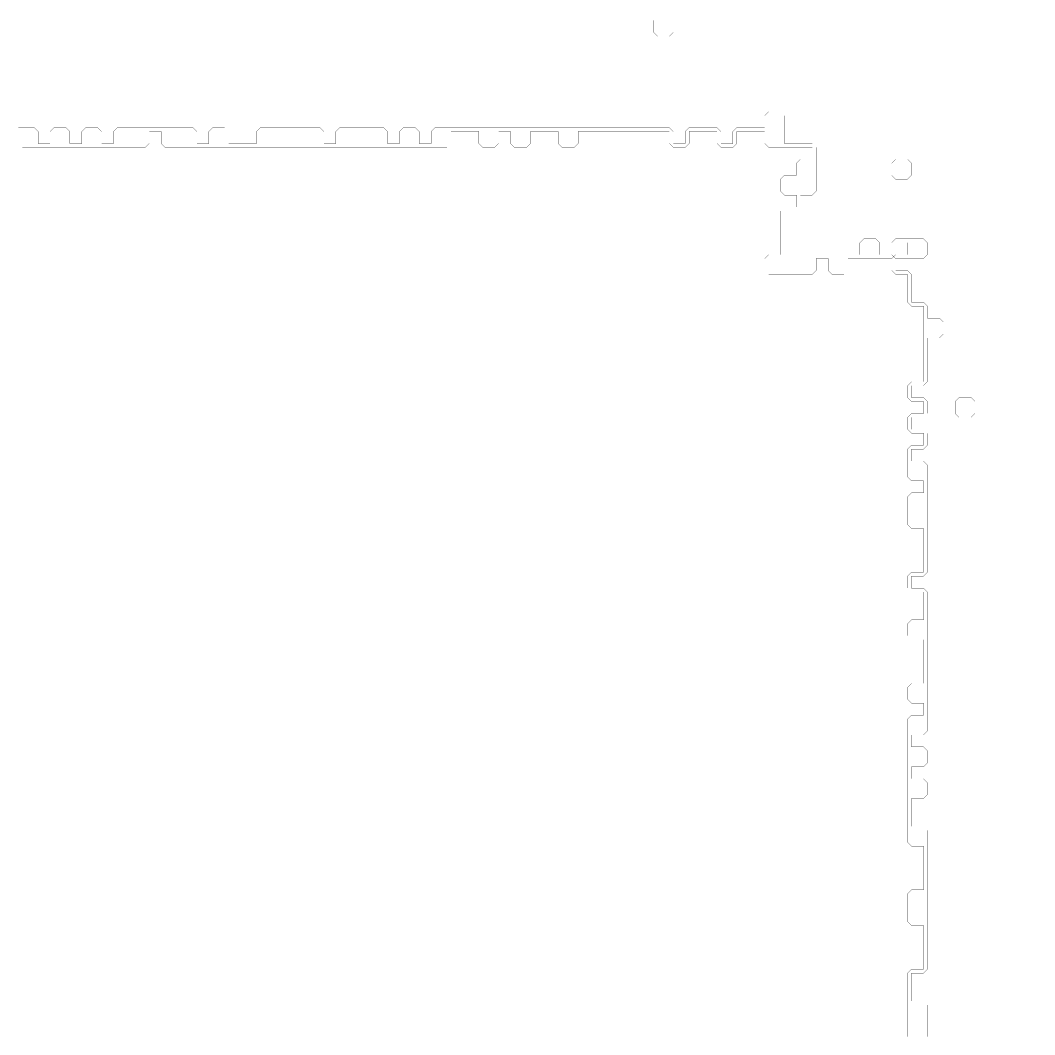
# Model space of a CAD drawing. Header units: metres. Extents: x 0 to 4990, y -4990 to 0.
# Drawn here: x 2495 to 4990, y -2495 to 0 of the extents above; entities that cross this region are included whole.
import ezdxf

# ---------------------------------------------------------------- set-up
doc = ezdxf.new("R2010")
doc.units = ezdxf.units.M
doc.layers.add('conductor', color=1, linetype='Continuous')
doc.layers.add('substrate', color=5, linetype='Continuous')

msp = doc.modelspace()

# ---------------------------------------------------------------- linework, layer by layer
at = {"layer": 'conductor', "const_width": 0.5}
msp.add_lwpolyline([(4677.734375, -2500), (4677.734375, -2490.234375), (4677.734375, -2480.46875), (4677.734375, -2470.703125), (4677.734375, -2460.9375), (4677.734375, -2451.171875), (4677.734375, -2441.40625), (4677.734375, -2431.640625), (4677.734375, -2421.875), (4677.734375, -2412.109375), (4677.734375, -2402.34375), (4677.734375, -2392.578125), (4677.734375, -2382.8125), (4677.734375, -2373.046875), (4677.734375, -2363.28125), (4677.734375, -2353.515625), (4677.734375, -2343.75), (4687.5, -2333.984375), (4697.265625, -2333.984375), (4707.03125, -2333.984375), (4716.796875, -2333.984375), (4716.796875, -2324.21875), (4716.796875, -2314.453125), (4716.796875, -2304.6875), (4716.796875, -2294.921875), (4716.796875, -2285.15625), (4716.796875, -2275.390625), (4716.796875, -2265.625), (4716.796875, -2255.859375), (4716.796875, -2246.09375), (4716.796875, -2236.328125), (4716.796875, -2226.5625), (4707.03125, -2226.5625), (4697.265625, -2226.5625), (4687.5, -2226.5625), (4677.734375, -2216.796875), (4677.734375, -2207.03125), (4677.734375, -2197.265625), (4677.734375, -2187.5), (4677.734375, -2177.734375), (4677.734375, -2167.96875), (4677.734375, -2158.203125), (4677.734375, -2148.4375), (4687.5, -2138.671875), (4697.265625, -2138.671875), (4707.03125, -2138.671875), (4716.796875, -2138.671875), (4716.796875, -2128.90625), (4716.796875, -2119.140625), (4716.796875, -2109.375), (4716.796875, -2099.609375), (4716.796875, -2089.84375), (4716.796875, -2080.078125), (4716.796875, -2070.3125), (4716.796875, -2060.546875), (4716.796875, -2050.78125), (4716.796875, -2041.015625), (4716.796875, -2031.25), (4707.03125, -2031.25), (4697.265625, -2031.25), (4687.5, -2031.25), (4677.734375, -2021.484375), (4677.734375, -2011.71875), (4677.734375, -2001.953125), (4677.734375, -1992.1875), (4677.734375, -1982.421875), (4677.734375, -1972.65625), (4677.734375, -1962.890625), (4677.734375, -1953.125), (4677.734375, -1943.359375), (4677.734375, -1933.59375), (4677.734375, -1923.828125), (4677.734375, -1914.0625), (4677.734375, -1904.296875), (4677.734375, -1894.53125), (4677.734375, -1884.765625), (4677.734375, -1875), (4677.734375, -1865.234375), (4677.734375, -1855.46875), (4677.734375, -1845.703125), (4677.734375, -1835.9375), (4677.734375, -1826.171875), (4677.734375, -1816.40625), (4677.734375, -1806.640625), (4677.734375, -1796.875), (4677.734375, -1787.109375), (4677.734375, -1777.34375), (4677.734375, -1767.578125), (4677.734375, -1757.8125), (4677.734375, -1748.046875), (4677.734375, -1738.28125), (4677.734375, -1728.515625), (4677.734375, -1718.75), (4687.5, -1708.984375), (4697.265625, -1708.984375), (4707.03125, -1708.984375), (4716.796875, -1708.984375), (4716.796875, -1699.21875), (4716.796875, -1689.453125), (4716.796875, -1679.6875), (4707.03125, -1679.6875), (4697.265625, -1679.6875), (4687.5, -1679.6875), (4677.734375, -1669.921875), (4677.734375, -1660.15625), (4677.734375, -1650.390625), (4677.734375, -1640.625), (4687.5, -1630.859375), (4697.265625, -1630.859375), (4707.03125, -1630.859375), (4716.796875, -1630.859375), (4716.796875, -1621.09375), (4716.796875, -1611.328125), (4716.796875, -1601.5625), (4716.796875, -1591.796875), (4716.796875, -1582.03125), (4716.796875, -1572.265625), (4716.796875, -1562.5), (4716.796875, -1552.734375), (4716.796875, -1542.96875), (4716.796875, -1533.203125), (4716.796875, -1523.4375), (4707.03125, -1523.4375), (4697.265625, -1523.4375), (4687.5, -1523.4375), (4677.734375, -1513.671875), (4677.734375, -1503.90625), (4677.734375, -1494.140625), (4677.734375, -1484.375), (4687.5, -1474.609375), (4697.265625, -1474.609375), (4707.03125, -1474.609375), (4716.796875, -1474.609375), (4716.796875, -1464.84375), (4716.796875, -1455.078125), (4716.796875, -1445.3125), (4716.796875, -1435.546875), (4716.796875, -1425.78125), (4716.796875, -1416.015625), (4716.796875, -1406.25), (4707.03125, -1406.25), (4697.265625, -1406.25), (4687.5, -1406.25), (4677.734375, -1396.484375), (4677.734375, -1386.71875), (4677.734375, -1376.953125), (4677.734375, -1367.1875), (4687.5, -1357.421875), (4697.265625, -1357.421875), (4707.03125, -1357.421875), (4716.796875, -1357.421875), (4716.796875, -1347.65625), (4716.796875, -1337.890625), (4716.796875, -1328.125), (4716.796875, -1318.359375), (4716.796875, -1308.59375), (4716.796875, -1298.828125), (4716.796875, -1289.0625), (4716.796875, -1279.296875), (4716.796875, -1269.53125), (4716.796875, -1259.765625), (4716.796875, -1250), (4707.03125, -1250), (4697.265625, -1250), (4687.5, -1250), (4677.734375, -1240.234375), (4677.734375, -1230.46875), (4677.734375, -1220.703125), (4677.734375, -1210.9375), (4677.734375, -1201.171875), (4677.734375, -1191.40625), (4677.734375, -1181.640625), (4677.734375, -1171.875), (4687.5, -1162.109375), (4697.265625, -1162.109375), (4707.03125, -1162.109375), (4716.796875, -1162.109375), (4716.796875, -1152.34375), (4716.796875, -1142.578125), (4716.796875, -1132.8125), (4707.03125, -1132.8125), (4697.265625, -1132.8125), (4687.5, -1132.8125), (4677.734375, -1123.046875), (4677.734375, -1113.28125), (4677.734375, -1103.515625), (4677.734375, -1093.75), (4677.734375, -1083.984375), (4677.734375, -1074.21875), (4677.734375, -1064.453125), (4677.734375, -1054.6875), (4687.5, -1044.921875), (4697.265625, -1044.921875), (4707.03125, -1044.921875), (4716.796875, -1044.921875), (4716.796875, -1035.15625), (4716.796875, -1025.390625), (4716.796875, -1015.625), (4707.03125, -1015.625), (4697.265625, -1015.625), (4687.5, -1015.625), (4677.734375, -1005.859375), (4677.734375, -996.09375), (4677.734375, -986.328125), (4677.734375, -976.5625), (4687.5, -966.796875), (4697.265625, -966.796875), (4707.03125, -966.796875), (4716.796875, -966.796875), (4716.796875, -957.03125), (4716.796875, -947.265625), (4716.796875, -937.5), (4707.03125, -937.5), (4697.265625, -937.5), (4687.5, -937.5), (4677.734375, -927.734375), (4677.734375, -917.96875), (4677.734375, -908.203125), (4677.734375, -898.4375), (4687.5, -888.671875), (4697.265625, -888.671875), (4707.03125, -888.671875), (4716.796875, -888.671875), (4716.796875, -878.90625), (4716.796875, -869.140625), (4716.796875, -859.375), (4716.796875, -849.609375), (4716.796875, -839.84375), (4716.796875, -830.078125), (4716.796875, -820.3125), (4716.796875, -810.546875), (4716.796875, -800.78125), (4716.796875, -791.015625), (4716.796875, -781.25), (4716.796875, -771.484375), (4716.796875, -761.71875), (4716.796875, -751.953125), (4716.796875, -742.1875), (4716.796875, -732.421875), (4716.796875, -722.65625), (4716.796875, -712.890625), (4716.796875, -703.125), (4707.03125, -703.125), (4697.265625, -703.125), (4687.5, -703.125), (4677.734375, -693.359375), (4677.734375, -683.59375), (4677.734375, -673.828125), (4677.734375, -664.0625), (4677.734375, -654.296875), (4677.734375, -644.53125), (4677.734375, -634.765625), (4677.734375, -625), (4667.96875, -625), (4658.203125, -625), (4648.4375, -625), (4638.671875, -615.234375), (4638.671875, -605.46875), (4638.671875, -595.703125), (4638.671875, -585.9375), (4648.4375, -576.171875), (4658.203125, -576.171875), (4667.96875, -576.171875), (4677.734375, -576.171875), (4677.734375, -566.40625), (4677.734375, -556.640625), (4677.734375, -546.875), (4667.96875, -546.875), (4658.203125, -546.875), (4648.4375, -546.875), (4648.4375, -556.640625), (4648.4375, -566.40625), (4648.4375, -576.171875), (4638.671875, -585.9375), (4628.90625, -585.9375), (4619.140625, -585.9375), (4609.375, -585.9375), (4599.609375, -585.9375), (4589.84375, -585.9375), (4580.078125, -585.9375), (4570.3125, -585.9375), (4560.546875, -585.9375), (4550.78125, -585.9375), (4541.015625, -585.9375), (4531.25, -585.9375), (4531.25, -595.703125), (4531.25, -605.46875), (4531.25, -615.234375), (4521.484375, -625), (4511.71875, -625), (4501.953125, -625), (4492.1875, -625), (4482.421875, -615.234375), (4482.421875, -605.46875), (4482.421875, -595.703125), (4482.421875, -585.9375), (4472.65625, -585.9375), (4462.890625, -585.9375), (4453.125, -585.9375), (4453.125, -595.703125), (4453.125, -605.46875), (4453.125, -615.234375), (4443.359375, -625), (4433.59375, -625), (4423.828125, -625), (4414.0625, -625), (4404.296875, -625), (4394.53125, -625), (4384.765625, -625), (4375, -625), (4365.234375, -625), (4355.46875, -625), (4345.703125, -625), (4335.9375, -625), (4326.171875, -615.234375), (4326.171875, -605.46875), (4326.171875, -595.703125), (4326.171875, -585.9375), (4335.9375, -576.171875), (4345.703125, -576.171875), (4355.46875, -576.171875), (4365.234375, -576.171875), (4365.234375, -566.40625), (4365.234375, -556.640625), (4365.234375, -546.875), (4365.234375, -537.109375), (4365.234375, -527.34375), (4365.234375, -517.578125), (4365.234375, -507.8125), (4365.234375, -498.046875), (4365.234375, -488.28125), (4365.234375, -478.515625), (4365.234375, -468.75), (4375, -458.984375), (4384.765625, -458.984375), (4394.53125, -458.984375), (4404.296875, -458.984375), (4404.296875, -449.21875), (4404.296875, -439.453125), (4404.296875, -429.6875), (4394.53125, -429.6875), (4384.765625, -429.6875), (4375, -429.6875), (4365.234375, -419.921875), (4365.234375, -410.15625), (4365.234375, -400.390625), (4365.234375, -390.625), (4375, -380.859375), (4384.765625, -380.859375), (4394.53125, -380.859375), (4404.296875, -380.859375), (4404.296875, -371.09375), (4404.296875, -361.328125), (4404.296875, -351.5625), (4414.0625, -341.796875), (4423.828125, -341.796875), (4433.59375, -341.796875), (4443.359375, -341.796875), (4443.359375, -332.03125), (4443.359375, -322.265625), (4443.359375, -312.5), (4433.59375, -312.5), (4423.828125, -312.5), (4414.0625, -312.5), (4404.296875, -312.5), (4394.53125, -312.5), (4384.765625, -312.5), (4375, -312.5), (4365.234375, -312.5), (4355.46875, -312.5), (4345.703125, -312.5), (4335.9375, -312.5), (4326.171875, -302.734375), (4326.171875, -292.96875), (4326.171875, -283.203125), (4326.171875, -273.4375), (4316.40625, -273.4375), (4306.640625, -273.4375), (4296.875, -273.4375), (4287.109375, -273.4375), (4277.34375, -273.4375), (4267.578125, -273.4375), (4257.8125, -273.4375), (4257.8125, -283.203125), (4257.8125, -292.96875), (4257.8125, -302.734375), (4248.046875, -312.5), (4238.28125, -312.5), (4228.515625, -312.5), (4218.75, -312.5), (4208.984375, -302.734375), (4208.984375, -292.96875), (4208.984375, -283.203125), (4208.984375, -273.4375), (4199.21875, -273.4375), (4189.453125, -273.4375), (4179.6875, -273.4375), (4169.921875, -273.4375), (4160.15625, -273.4375), (4150.390625, -273.4375), (4140.625, -273.4375), (4140.625, -283.203125), (4140.625, -292.96875), (4140.625, -302.734375), (4130.859375, -312.5), (4121.09375, -312.5), (4111.328125, -312.5), (4101.5625, -312.5), (4091.796875, -302.734375), (4091.796875, -292.96875), (4091.796875, -283.203125), (4091.796875, -273.4375), (4082.03125, -273.4375), (4072.265625, -273.4375), (4062.5, -273.4375), (4052.734375, -273.4375), (4042.96875, -273.4375), (4033.203125, -273.4375), (4023.4375, -273.4375), (4013.671875, -273.4375), (4003.90625, -273.4375), (3994.140625, -273.4375), (3984.375, -273.4375), (3974.609375, -273.4375), (3964.84375, -273.4375), (3955.078125, -273.4375), (3945.3125, -273.4375), (3935.546875, -273.4375), (3925.78125, -273.4375), (3916.015625, -273.4375), (3906.25, -273.4375), (3896.484375, -273.4375), (3886.71875, -273.4375), (3876.953125, -273.4375), (3867.1875, -273.4375), (3867.1875, -283.203125), (3867.1875, -292.96875), (3867.1875, -302.734375), (3857.421875, -312.5), (3847.65625, -312.5), (3837.890625, -312.5), (3828.125, -312.5), (3818.359375, -302.734375), (3818.359375, -292.96875), (3818.359375, -283.203125), (3818.359375, -273.4375), (3808.59375, -273.4375), (3798.828125, -273.4375), (3789.0625, -273.4375), (3779.296875, -273.4375), (3769.53125, -273.4375), (3759.765625, -273.4375), (3750, -273.4375), (3750, -283.203125), (3750, -292.96875), (3750, -302.734375), (3740.234375, -312.5), (3730.46875, -312.5), (3720.703125, -312.5), (3710.9375, -312.5), (3701.171875, -302.734375), (3701.171875, -292.96875), (3701.171875, -283.203125), (3701.171875, -273.4375), (3691.40625, -273.4375), (3681.640625, -273.4375), (3671.875, -273.4375), (3671.875, -283.203125), (3671.875, -292.96875), (3671.875, -302.734375), (3662.109375, -312.5), (3652.34375, -312.5), (3642.578125, -312.5), (3632.8125, -312.5), (3623.046875, -302.734375), (3623.046875, -292.96875), (3623.046875, -283.203125), (3623.046875, -273.4375), (3613.28125, -273.4375), (3603.515625, -273.4375), (3593.75, -273.4375), (3583.984375, -273.4375), (3574.21875, -273.4375), (3564.453125, -273.4375), (3554.6875, -273.4375), (3554.6875, -283.203125), (3554.6875, -292.96875), (3554.6875, -302.734375), (3544.921875, -312.5), (3535.15625, -312.5), (3525.390625, -312.5), (3515.625, -312.5), (3505.859375, -312.5), (3496.09375, -312.5), (3486.328125, -312.5), (3476.5625, -312.5), (3466.796875, -312.5), (3457.03125, -312.5), (3447.265625, -312.5), (3437.5, -312.5), (3427.734375, -312.5), (3417.96875, -312.5), (3408.203125, -312.5), (3398.4375, -312.5), (3388.671875, -312.5), (3378.90625, -312.5), (3369.140625, -312.5), (3359.375, -312.5), (3349.609375, -312.5), (3339.84375, -312.5), (3330.078125, -312.5), (3320.3125, -312.5), (3310.546875, -312.5), (3300.78125, -312.5), (3291.015625, -312.5), (3281.25, -312.5), (3271.484375, -312.5), (3261.71875, -312.5), (3251.953125, -312.5), (3242.1875, -312.5), (3232.421875, -312.5), (3222.65625, -312.5), (3212.890625, -312.5), (3203.125, -312.5), (3193.359375, -312.5), (3183.59375, -312.5), (3173.828125, -312.5), (3164.0625, -312.5), (3154.296875, -312.5), (3144.53125, -312.5), (3134.765625, -312.5), (3125, -312.5), (3115.234375, -312.5), (3105.46875, -312.5), (3095.703125, -312.5), (3085.9375, -312.5), (3076.171875, -312.5), (3066.40625, -312.5), (3056.640625, -312.5), (3046.875, -312.5), (3037.109375, -312.5), (3027.34375, -312.5), (3017.578125, -312.5), (3007.8125, -312.5), (2998.046875, -312.5), (2988.28125, -312.5), (2978.515625, -312.5), (2968.75, -312.5), (2958.984375, -312.5), (2949.21875, -312.5), (2939.453125, -312.5), (2929.6875, -312.5), (2919.921875, -312.5), (2910.15625, -312.5), (2900.390625, -312.5), (2890.625, -312.5), (2880.859375, -312.5), (2871.09375, -312.5), (2861.328125, -312.5), (2851.5625, -312.5), (2841.796875, -302.734375), (2841.796875, -292.96875), (2841.796875, -283.203125), (2841.796875, -273.4375), (2832.03125, -273.4375), (2822.265625, -273.4375), (2812.5, -273.4375), (2812.5, -283.203125), (2812.5, -292.96875), (2812.5, -302.734375), (2802.734375, -312.5), (2792.96875, -312.5), (2783.203125, -312.5), (2773.4375, -312.5), (2763.671875, -312.5), (2753.90625, -312.5), (2744.140625, -312.5), (2734.375, -312.5), (2724.609375, -312.5), (2714.84375, -312.5), (2705.078125, -312.5), (2695.3125, -312.5), (2685.546875, -312.5), (2675.78125, -312.5), (2666.015625, -312.5), (2656.25, -312.5), (2646.484375, -312.5), (2636.71875, -312.5), (2626.953125, -312.5), (2617.1875, -312.5), (2607.421875, -312.5), (2597.65625, -312.5), (2587.890625, -312.5), (2578.125, -312.5), (2568.359375, -312.5), (2558.59375, -312.5), (2548.828125, -312.5), (2539.0625, -312.5), (2529.296875, -312.5), (2519.53125, -312.5), (2509.765625, -312.5), (2500, -312.5), (2490.234375, -302.734375)], dxfattribs=at)
at = {"layer": 'substrate', "const_width": 0.5}
for points in [[(4990.234375, -2500), (4990.234375, -2490.234375), (4990.234375, -2480.46875), (4990.234375, -2470.703125), (4990.234375, -2460.9375), (4990.234375, -2451.171875), (4990.234375, -2441.40625), (4990.234375, -2431.640625), (4990.234375, -2421.875), (4990.234375, -2412.109375), (4990.234375, -2402.34375), (4990.234375, -2392.578125), (4990.234375, -2382.8125), (4990.234375, -2373.046875), (4990.234375, -2363.28125), (4990.234375, -2353.515625), (4990.234375, -2343.75), (4990.234375, -2333.984375), (4990.234375, -2324.21875), (4990.234375, -2314.453125), (4990.234375, -2304.6875), (4990.234375, -2294.921875), (4990.234375, -2285.15625), (4990.234375, -2275.390625), (4990.234375, -2265.625), (4990.234375, -2255.859375), (4990.234375, -2246.09375), (4990.234375, -2236.328125), (4990.234375, -2226.5625), (4990.234375, -2216.796875), (4990.234375, -2207.03125), (4990.234375, -2197.265625), (4990.234375, -2187.5), (4990.234375, -2177.734375), (4990.234375, -2167.96875), (4990.234375, -2158.203125), (4990.234375, -2148.4375), (4990.234375, -2138.671875), (4990.234375, -2128.90625), (4990.234375, -2119.140625), (4990.234375, -2109.375), (4990.234375, -2099.609375), (4990.234375, -2089.84375), (4990.234375, -2080.078125), (4990.234375, -2070.3125), (4990.234375, -2060.546875), (4990.234375, -2050.78125), (4990.234375, -2041.015625), (4990.234375, -2031.25), (4990.234375, -2021.484375), (4990.234375, -2011.71875), (4990.234375, -2001.953125), (4990.234375, -1992.1875), (4990.234375, -1982.421875), (4990.234375, -1972.65625), (4990.234375, -1962.890625), (4990.234375, -1953.125), (4990.234375, -1943.359375), (4990.234375, -1933.59375), (4990.234375, -1923.828125), (4990.234375, -1914.0625), (4990.234375, -1904.296875), (4990.234375, -1894.53125), (4990.234375, -1884.765625), (4990.234375, -1875), (4990.234375, -1865.234375), (4990.234375, -1855.46875), (4990.234375, -1845.703125), (4990.234375, -1835.9375), (4990.234375, -1826.171875), (4990.234375, -1816.40625), (4990.234375, -1806.640625), (4990.234375, -1796.875), (4990.234375, -1787.109375), (4990.234375, -1777.34375), (4990.234375, -1767.578125), (4990.234375, -1757.8125), (4990.234375, -1748.046875), (4990.234375, -1738.28125), (4990.234375, -1728.515625), (4990.234375, -1718.75), (4990.234375, -1708.984375), (4990.234375, -1699.21875), (4990.234375, -1689.453125), (4990.234375, -1679.6875), (4990.234375, -1669.921875), (4990.234375, -1660.15625), (4990.234375, -1650.390625), (4990.234375, -1640.625), (4990.234375, -1630.859375), (4990.234375, -1621.09375), (4990.234375, -1611.328125), (4990.234375, -1601.5625), (4990.234375, -1591.796875), (4990.234375, -1582.03125), (4990.234375, -1572.265625), (4990.234375, -1562.5), (4990.234375, -1552.734375), (4990.234375, -1542.96875), (4990.234375, -1533.203125), (4990.234375, -1523.4375), (4990.234375, -1513.671875), (4990.234375, -1503.90625), (4990.234375, -1494.140625), (4990.234375, -1484.375), (4990.234375, -1474.609375), (4990.234375, -1464.84375), (4990.234375, -1455.078125), (4990.234375, -1445.3125), (4990.234375, -1435.546875), (4990.234375, -1425.78125), (4990.234375, -1416.015625), (4990.234375, -1406.25), (4990.234375, -1396.484375), (4990.234375, -1386.71875), (4990.234375, -1376.953125), (4990.234375, -1367.1875), (4990.234375, -1357.421875), (4990.234375, -1347.65625), (4990.234375, -1337.890625), (4990.234375, -1328.125), (4990.234375, -1318.359375), (4990.234375, -1308.59375), (4990.234375, -1298.828125), (4990.234375, -1289.0625), (4990.234375, -1279.296875), (4990.234375, -1269.53125), (4990.234375, -1259.765625), (4990.234375, -1250), (4990.234375, -1240.234375), (4990.234375, -1230.46875), (4990.234375, -1220.703125), (4990.234375, -1210.9375), (4990.234375, -1201.171875), (4990.234375, -1191.40625), (4990.234375, -1181.640625), (4990.234375, -1171.875), (4990.234375, -1162.109375), (4990.234375, -1152.34375), (4990.234375, -1142.578125), (4990.234375, -1132.8125), (4990.234375, -1123.046875), (4990.234375, -1113.28125), (4990.234375, -1103.515625), (4990.234375, -1093.75), (4990.234375, -1083.984375), (4990.234375, -1074.21875), (4990.234375, -1064.453125), (4990.234375, -1054.6875), (4990.234375, -1044.921875), (4990.234375, -1035.15625), (4990.234375, -1025.390625), (4990.234375, -1015.625), (4990.234375, -1005.859375), (4990.234375, -996.09375), (4990.234375, -986.328125), (4990.234375, -976.5625), (4990.234375, -966.796875), (4990.234375, -957.03125), (4990.234375, -947.265625), (4990.234375, -937.5), (4990.234375, -927.734375), (4990.234375, -917.96875), (4990.234375, -908.203125), (4990.234375, -898.4375), (4990.234375, -888.671875), (4990.234375, -878.90625), (4990.234375, -869.140625), (4990.234375, -859.375), (4990.234375, -849.609375), (4990.234375, -839.84375), (4990.234375, -830.078125), (4990.234375, -820.3125), (4990.234375, -810.546875), (4990.234375, -800.78125), (4990.234375, -791.015625), (4990.234375, -781.25), (4990.234375, -771.484375), (4990.234375, -761.71875), (4990.234375, -751.953125), (4990.234375, -742.1875), (4990.234375, -732.421875), (4990.234375, -722.65625), (4990.234375, -712.890625), (4990.234375, -703.125), (4990.234375, -693.359375), (4990.234375, -683.59375), (4990.234375, -673.828125), (4990.234375, -664.0625), (4990.234375, -654.296875), (4990.234375, -644.53125), (4990.234375, -634.765625), (4990.234375, -625), (4990.234375, -615.234375), (4990.234375, -605.46875), (4990.234375, -595.703125), (4990.234375, -585.9375), (4990.234375, -576.171875), (4990.234375, -566.40625), (4990.234375, -556.640625), (4990.234375, -546.875), (4990.234375, -537.109375), (4990.234375, -527.34375), (4990.234375, -517.578125), (4990.234375, -507.8125), (4990.234375, -498.046875), (4990.234375, -488.28125), (4990.234375, -478.515625), (4990.234375, -468.75), (4990.234375, -458.984375), (4990.234375, -449.21875), (4990.234375, -439.453125), (4990.234375, -429.6875), (4990.234375, -419.921875), (4990.234375, -410.15625), (4990.234375, -400.390625), (4990.234375, -390.625), (4990.234375, -380.859375), (4990.234375, -371.09375), (4990.234375, -361.328125), (4990.234375, -351.5625), (4990.234375, -341.796875), (4990.234375, -332.03125), (4990.234375, -322.265625), (4990.234375, -312.5), (4990.234375, -302.734375), (4990.234375, -292.96875), (4990.234375, -283.203125), (4990.234375, -273.4375), (4990.234375, -263.671875), (4990.234375, -253.90625), (4990.234375, -244.140625), (4990.234375, -234.375), (4990.234375, -224.609375), (4990.234375, -214.84375), (4990.234375, -205.078125), (4990.234375, -195.3125), (4990.234375, -185.546875), (4990.234375, -175.78125), (4990.234375, -166.015625), (4990.234375, -156.25), (4990.234375, -146.484375), (4990.234375, -136.71875), (4990.234375, -126.953125), (4990.234375, -117.1875), (4990.234375, -107.421875), (4990.234375, -97.65625), (4990.234375, -87.890625), (4990.234375, -78.125), (4990.234375, -68.359375), (4990.234375, -58.59375), (4990.234375, -48.828125), (4990.234375, -39.0625), (4990.234375, -29.296875), (4990.234375, -19.53125), (4990.234375, -9.765625), (4990.234375, 0), (4980.46875, 0), (4970.703125, 0), (4960.9375, 0), (4951.171875, 0), (4941.40625, 0), (4931.640625, 0), (4921.875, 0), (4912.109375, 0), (4902.34375, 0), (4892.578125, 0), (4882.8125, 0), (4873.046875, 0), (4863.28125, 0), (4853.515625, 0), (4843.75, 0), (4833.984375, 0), (4824.21875, 0), (4814.453125, 0), (4804.6875, 0), (4794.921875, 0), (4785.15625, 0), (4775.390625, 0), (4765.625, 0), (4755.859375, 0), (4746.09375, 0), (4736.328125, 0), (4726.5625, 0), (4716.796875, 0), (4707.03125, 0), (4697.265625, 0), (4687.5, 0), (4677.734375, 0), (4667.96875, 0), (4658.203125, 0), (4648.4375, 0), (4638.671875, 0), (4628.90625, 0), (4619.140625, 0), (4609.375, 0), (4599.609375, 0), (4589.84375, 0), (4580.078125, 0), (4570.3125, 0), (4560.546875, 0), (4550.78125, 0), (4541.015625, 0), (4531.25, 0), (4521.484375, 0), (4511.71875, 0), (4501.953125, 0), (4492.1875, 0), (4482.421875, 0), (4472.65625, 0), (4462.890625, 0), (4453.125, 0), (4443.359375, 0), (4433.59375, 0), (4423.828125, 0), (4414.0625, 0), (4404.296875, 0), (4394.53125, 0), (4384.765625, 0), (4375, 0), (4365.234375, 0), (4355.46875, 0), (4345.703125, 0), (4335.9375, 0), (4326.171875, 0), (4316.40625, 0), (4306.640625, 0), (4296.875, 0), (4287.109375, 0), (4277.34375, 0), (4267.578125, 0), (4257.8125, 0), (4248.046875, 0), (4238.28125, 0), (4228.515625, 0), (4218.75, 0), (4208.984375, 0), (4199.21875, 0), (4189.453125, 0), (4179.6875, 0), (4169.921875, 0), (4160.15625, 0), (4150.390625, 0), (4140.625, 0), (4130.859375, 0), (4121.09375, 0), (4111.328125, 0), (4101.5625, 0), (4101.5625, -9.765625), (4101.5625, -19.53125), (4101.5625, -29.296875), (4091.796875, -39.0625), (4082.03125, -39.0625), (4072.265625, -39.0625), (4062.5, -39.0625), (4052.734375, -29.296875), (4052.734375, -19.53125), (4052.734375, -9.765625), (4052.734375, 0), (4042.96875, 0), (4033.203125, 0), (4023.4375, 0), (4013.671875, 0), (4003.90625, 0), (3994.140625, 0), (3984.375, 0), (3974.609375, 0), (3964.84375, 0), (3955.078125, 0), (3945.3125, 0), (3935.546875, 0), (3925.78125, 0), (3916.015625, 0), (3906.25, 0), (3896.484375, 0), (3886.71875, 0), (3876.953125, 0), (3867.1875, 0), (3857.421875, 0), (3847.65625, 0), (3837.890625, 0), (3828.125, 0), (3818.359375, 0), (3808.59375, 0), (3798.828125, 0), (3789.0625, 0), (3779.296875, 0), (3769.53125, 0), (3759.765625, 0), (3750, 0), (3740.234375, 0), (3730.46875, 0), (3720.703125, 0), (3710.9375, 0), (3701.171875, 0), (3691.40625, 0), (3681.640625, 0), (3671.875, 0), (3662.109375, 0), (3652.34375, 0), (3642.578125, 0), (3632.8125, 0), (3623.046875, 0), (3613.28125, 0), (3603.515625, 0), (3593.75, 0), (3583.984375, 0), (3574.21875, 0), (3564.453125, 0), (3554.6875, 0), (3544.921875, 0), (3535.15625, 0), (3525.390625, 0), (3515.625, 0), (3505.859375, 0), (3496.09375, 0), (3486.328125, 0), (3476.5625, 0), (3466.796875, 0), (3457.03125, 0), (3447.265625, 0), (3437.5, 0), (3427.734375, 0), (3417.96875, 0), (3408.203125, 0), (3398.4375, 0), (3388.671875, 0), (3378.90625, 0), (3369.140625, 0), (3359.375, 0), (3349.609375, 0), (3339.84375, 0), (3330.078125, 0), (3320.3125, 0), (3310.546875, 0), (3300.78125, 0), (3291.015625, 0), (3281.25, 0), (3271.484375, 0), (3261.71875, 0), (3251.953125, 0), (3242.1875, 0), (3232.421875, 0), (3222.65625, 0), (3212.890625, 0), (3203.125, 0), (3193.359375, 0), (3183.59375, 0), (3173.828125, 0), (3164.0625, 0), (3154.296875, 0), (3144.53125, 0), (3134.765625, 0), (3125, 0), (3115.234375, 0), (3105.46875, 0), (3095.703125, 0), (3085.9375, 0), (3076.171875, 0), (3066.40625, 0), (3056.640625, 0), (3046.875, 0), (3037.109375, 0), (3027.34375, 0), (3017.578125, 0), (3007.8125, 0), (2998.046875, 0), (2988.28125, 0), (2978.515625, 0), (2968.75, 0), (2958.984375, 0), (2949.21875, 0), (2939.453125, 0), (2929.6875, 0), (2919.921875, 0), (2910.15625, 0), (2900.390625, 0), (2890.625, 0), (2880.859375, 0), (2871.09375, 0), (2861.328125, 0), (2851.5625, 0), (2841.796875, 0), (2832.03125, 0), (2822.265625, 0), (2812.5, 0), (2802.734375, 0), (2792.96875, 0), (2783.203125, 0), (2773.4375, 0), (2763.671875, 0), (2753.90625, 0), (2744.140625, 0), (2734.375, 0), (2724.609375, 0), (2714.84375, 0), (2705.078125, 0), (2695.3125, 0), (2685.546875, 0), (2675.78125, 0), (2666.015625, 0), (2656.25, 0), (2646.484375, 0), (2636.71875, 0), (2626.953125, 0), (2617.1875, 0), (2607.421875, 0), (2597.65625, 0), (2587.890625, 0), (2578.125, 0), (2568.359375, 0), (2558.59375, 0), (2548.828125, 0), (2539.0625, 0), (2529.296875, 0), (2519.53125, 0), (2509.765625, 0), (2500, 0), (2490.234375, 0)], [(2490.234375, -263.671875), (2500, -263.671875), (2509.765625, -263.671875), (2519.53125, -263.671875), (2529.296875, -263.671875), (2539.0625, -273.4375), (2539.0625, -283.203125), (2539.0625, -292.96875), (2539.0625, -302.734375), (2548.828125, -302.734375), (2558.59375, -302.734375), (2568.359375, -302.734375), (2568.359375, -292.96875), (2568.359375, -283.203125), (2568.359375, -273.4375), (2578.125, -263.671875), (2587.890625, -263.671875), (2597.65625, -263.671875), (2607.421875, -263.671875), (2617.1875, -273.4375), (2617.1875, -283.203125), (2617.1875, -292.96875), (2617.1875, -302.734375), (2626.953125, -302.734375), (2636.71875, -302.734375), (2646.484375, -302.734375), (2646.484375, -292.96875), (2646.484375, -283.203125), (2646.484375, -273.4375), (2656.25, -263.671875), (2666.015625, -263.671875), (2675.78125, -263.671875), (2685.546875, -263.671875), (2695.3125, -273.4375), (2695.3125, -283.203125), (2695.3125, -292.96875), (2695.3125, -302.734375), (2705.078125, -302.734375), (2714.84375, -302.734375), (2724.609375, -302.734375), (2724.609375, -292.96875), (2724.609375, -283.203125), (2724.609375, -273.4375), (2734.375, -263.671875), (2744.140625, -263.671875), (2753.90625, -263.671875), (2763.671875, -263.671875), (2773.4375, -263.671875), (2783.203125, -263.671875), (2792.96875, -263.671875), (2802.734375, -263.671875), (2812.5, -263.671875), (2822.265625, -263.671875), (2832.03125, -263.671875), (2841.796875, -263.671875), (2851.5625, -263.671875), (2861.328125, -263.671875), (2871.09375, -263.671875), (2880.859375, -263.671875), (2890.625, -263.671875), (2900.390625, -263.671875), (2910.15625, -263.671875), (2919.921875, -263.671875), (2929.6875, -273.4375), (2929.6875, -283.203125), (2929.6875, -292.96875), (2929.6875, -302.734375), (2939.453125, -302.734375), (2949.21875, -302.734375), (2958.984375, -302.734375), (2958.984375, -292.96875), (2958.984375, -283.203125), (2958.984375, -273.4375), (2968.75, -263.671875), (2978.515625, -263.671875), (2988.28125, -263.671875), (2998.046875, -263.671875), (3007.8125, -273.4375), (3007.8125, -283.203125), (3007.8125, -292.96875), (3007.8125, -302.734375), (3017.578125, -302.734375), (3027.34375, -302.734375), (3037.109375, -302.734375), (3046.875, -302.734375), (3056.640625, -302.734375), (3066.40625, -302.734375), (3076.171875, -302.734375), (3076.171875, -292.96875), (3076.171875, -283.203125), (3076.171875, -273.4375), (3085.9375, -263.671875), (3095.703125, -263.671875), (3105.46875, -263.671875), (3115.234375, -263.671875), (3125, -263.671875), (3134.765625, -263.671875), (3144.53125, -263.671875), (3154.296875, -263.671875), (3164.0625, -263.671875), (3173.828125, -263.671875), (3183.59375, -263.671875), (3193.359375, -263.671875), (3203.125, -263.671875), (3212.890625, -263.671875), (3222.65625, -263.671875), (3232.421875, -263.671875), (3242.1875, -273.4375), (3242.1875, -283.203125), (3242.1875, -292.96875), (3242.1875, -302.734375), (3251.953125, -302.734375), (3261.71875, -302.734375), (3271.484375, -302.734375), (3271.484375, -292.96875), (3271.484375, -283.203125), (3271.484375, -273.4375), (3281.25, -263.671875), (3291.015625, -263.671875), (3300.78125, -263.671875), (3310.546875, -263.671875), (3320.3125, -263.671875), (3330.078125, -263.671875), (3339.84375, -263.671875), (3349.609375, -263.671875), (3359.375, -263.671875), (3369.140625, -263.671875), (3378.90625, -263.671875), (3388.671875, -263.671875), (3398.4375, -273.4375), (3398.4375, -283.203125), (3398.4375, -292.96875), (3398.4375, -302.734375), (3408.203125, -302.734375), (3417.96875, -302.734375), (3427.734375, -302.734375), (3427.734375, -292.96875), (3427.734375, -283.203125), (3427.734375, -273.4375), (3437.5, -263.671875), (3447.265625, -263.671875), (3457.03125, -263.671875), (3466.796875, -263.671875), (3476.5625, -273.4375), (3476.5625, -283.203125), (3476.5625, -292.96875), (3476.5625, -302.734375), (3486.328125, -302.734375), (3496.09375, -302.734375), (3505.859375, -302.734375), (3505.859375, -292.96875), (3505.859375, -283.203125), (3505.859375, -273.4375), (3515.625, -263.671875), (3525.390625, -263.671875), (3535.15625, -263.671875), (3544.921875, -263.671875), (3554.6875, -263.671875), (3564.453125, -263.671875), (3574.21875, -263.671875), (3583.984375, -263.671875), (3593.75, -263.671875), (3603.515625, -263.671875), (3613.28125, -263.671875), (3623.046875, -263.671875), (3632.8125, -263.671875), (3642.578125, -263.671875), (3652.34375, -263.671875), (3662.109375, -263.671875), (3671.875, -263.671875), (3681.640625, -263.671875), (3691.40625, -263.671875), (3701.171875, -263.671875), (3710.9375, -263.671875), (3720.703125, -263.671875), (3730.46875, -263.671875), (3740.234375, -263.671875), (3750, -263.671875), (3759.765625, -263.671875), (3769.53125, -263.671875), (3779.296875, -263.671875), (3789.0625, -263.671875), (3798.828125, -263.671875), (3808.59375, -263.671875), (3818.359375, -263.671875), (3828.125, -263.671875), (3837.890625, -263.671875), (3847.65625, -263.671875), (3857.421875, -263.671875), (3867.1875, -263.671875), (3876.953125, -263.671875), (3886.71875, -263.671875), (3896.484375, -263.671875), (3906.25, -263.671875), (3916.015625, -263.671875), (3925.78125, -263.671875), (3935.546875, -263.671875), (3945.3125, -263.671875), (3955.078125, -263.671875), (3964.84375, -263.671875), (3974.609375, -263.671875), (3984.375, -263.671875), (3994.140625, -263.671875), (4003.90625, -263.671875), (4013.671875, -263.671875), (4023.4375, -263.671875), (4033.203125, -263.671875), (4042.96875, -263.671875), (4052.734375, -263.671875), (4062.5, -263.671875), (4072.265625, -263.671875), (4082.03125, -263.671875), (4091.796875, -263.671875), (4101.5625, -273.4375), (4101.5625, -283.203125), (4101.5625, -292.96875), (4101.5625, -302.734375), (4111.328125, -302.734375), (4121.09375, -302.734375), (4130.859375, -302.734375), (4130.859375, -292.96875), (4130.859375, -283.203125), (4130.859375, -273.4375), (4140.625, -263.671875), (4150.390625, -263.671875), (4160.15625, -263.671875), (4169.921875, -263.671875), (4179.6875, -263.671875), (4189.453125, -263.671875), (4199.21875, -263.671875), (4208.984375, -263.671875), (4218.75, -273.4375), (4218.75, -283.203125), (4218.75, -292.96875), (4218.75, -302.734375), (4228.515625, -302.734375), (4238.28125, -302.734375), (4248.046875, -302.734375), (4248.046875, -292.96875), (4248.046875, -283.203125), (4248.046875, -273.4375), (4257.8125, -263.671875), (4267.578125, -263.671875), (4277.34375, -263.671875), (4287.109375, -263.671875), (4296.875, -263.671875), (4306.640625, -263.671875), (4316.40625, -263.671875), (4326.171875, -263.671875), (4326.171875, -253.90625), (4326.171875, -244.140625), (4326.171875, -234.375), (4335.9375, -224.609375), (4345.703125, -224.609375), (4355.46875, -224.609375), (4365.234375, -224.609375), (4375, -234.375), (4375, -244.140625), (4375, -253.90625), (4375, -263.671875), (4375, -273.4375), (4375, -283.203125), (4375, -292.96875), (4375, -302.734375), (4384.765625, -302.734375), (4394.53125, -302.734375), (4404.296875, -302.734375), (4414.0625, -302.734375), (4423.828125, -302.734375), (4433.59375, -302.734375), (4443.359375, -302.734375), (4453.125, -312.5), (4453.125, -322.265625), (4453.125, -332.03125), (4453.125, -341.796875), (4453.125, -351.5625), (4453.125, -361.328125), (4453.125, -371.09375), (4453.125, -380.859375), (4453.125, -390.625), (4453.125, -400.390625), (4453.125, -410.15625), (4453.125, -419.921875), (4443.359375, -429.6875), (4433.59375, -429.6875), (4423.828125, -429.6875), (4414.0625, -429.6875), (4414.0625, -439.453125), (4414.0625, -449.21875), (4414.0625, -458.984375), (4414.0625, -468.75), (4414.0625, -478.515625), (4414.0625, -488.28125), (4414.0625, -498.046875), (4414.0625, -507.8125), (4414.0625, -517.578125), (4414.0625, -527.34375), (4414.0625, -537.109375), (4414.0625, -546.875), (4414.0625, -556.640625), (4414.0625, -566.40625), (4414.0625, -576.171875), (4423.828125, -576.171875), (4433.59375, -576.171875), (4443.359375, -576.171875), (4453.125, -576.171875), (4462.890625, -576.171875), (4472.65625, -576.171875), (4482.421875, -576.171875), (4492.1875, -576.171875), (4501.953125, -576.171875), (4511.71875, -576.171875), (4521.484375, -576.171875), (4531.25, -576.171875), (4541.015625, -576.171875), (4550.78125, -576.171875), (4560.546875, -576.171875), (4560.546875, -566.40625), (4560.546875, -556.640625), (4560.546875, -546.875), (4570.3125, -537.109375), (4580.078125, -537.109375), (4589.84375, -537.109375), (4599.609375, -537.109375), (4609.375, -546.875), (4609.375, -556.640625), (4609.375, -566.40625), (4609.375, -576.171875), (4619.140625, -576.171875), (4628.90625, -576.171875), (4638.671875, -576.171875), (4648.4375, -585.9375), (4648.4375, -595.703125), (4648.4375, -605.46875), (4648.4375, -615.234375), (4658.203125, -615.234375), (4667.96875, -615.234375), (4677.734375, -615.234375), (4687.5, -625), (4687.5, -634.765625), (4687.5, -644.53125), (4687.5, -654.296875), (4687.5, -664.0625), (4687.5, -673.828125), (4687.5, -683.59375), (4687.5, -693.359375), (4697.265625, -693.359375), (4707.03125, -693.359375), (4716.796875, -693.359375), (4726.5625, -703.125), (4726.5625, -712.890625), (4726.5625, -722.65625), (4726.5625, -732.421875), (4736.328125, -732.421875), (4746.09375, -732.421875), (4755.859375, -732.421875), (4765.625, -742.1875), (4765.625, -751.953125), (4765.625, -761.71875), (4765.625, -771.484375), (4755.859375, -781.25), (4746.09375, -781.25), (4736.328125, -781.25), (4726.5625, -781.25), (4726.5625, -791.015625), (4726.5625, -800.78125), (4726.5625, -810.546875), (4726.5625, -820.3125), (4726.5625, -830.078125), (4726.5625, -839.84375), (4726.5625, -849.609375), (4726.5625, -859.375), (4726.5625, -869.140625), (4726.5625, -878.90625), (4726.5625, -888.671875), (4716.796875, -898.4375), (4707.03125, -898.4375), (4697.265625, -898.4375), (4687.5, -898.4375), (4687.5, -908.203125), (4687.5, -917.96875), (4687.5, -927.734375), (4697.265625, -927.734375), (4707.03125, -927.734375), (4716.796875, -927.734375), (4726.5625, -937.5), (4726.5625, -947.265625), (4726.5625, -957.03125), (4726.5625, -966.796875), (4716.796875, -976.5625), (4707.03125, -976.5625), (4697.265625, -976.5625), (4687.5, -976.5625), (4687.5, -986.328125), (4687.5, -996.09375), (4687.5, -1005.859375), (4697.265625, -1005.859375), (4707.03125, -1005.859375), (4716.796875, -1005.859375), (4726.5625, -1015.625), (4726.5625, -1025.390625), (4726.5625, -1035.15625), (4726.5625, -1044.921875), (4716.796875, -1054.6875), (4707.03125, -1054.6875), (4697.265625, -1054.6875), (4687.5, -1054.6875), (4687.5, -1064.453125), (4687.5, -1074.21875), (4687.5, -1083.984375), (4697.265625, -1083.984375), (4707.03125, -1083.984375), (4716.796875, -1083.984375), (4726.5625, -1093.75), (4726.5625, -1103.515625), (4726.5625, -1113.28125), (4726.5625, -1123.046875), (4726.5625, -1132.8125), (4726.5625, -1142.578125), (4726.5625, -1152.34375), (4726.5625, -1162.109375), (4726.5625, -1171.875), (4726.5625, -1181.640625), (4726.5625, -1191.40625), (4726.5625, -1201.171875), (4726.5625, -1210.9375), (4726.5625, -1220.703125), (4726.5625, -1230.46875), (4726.5625, -1240.234375), (4726.5625, -1250), (4726.5625, -1259.765625), (4726.5625, -1269.53125), (4726.5625, -1279.296875), (4726.5625, -1289.0625), (4726.5625, -1298.828125), (4726.5625, -1308.59375), (4726.5625, -1318.359375), (4726.5625, -1328.125), (4726.5625, -1337.890625), (4726.5625, -1347.65625), (4726.5625, -1357.421875), (4716.796875, -1367.1875), (4707.03125, -1367.1875), (4697.265625, -1367.1875), (4687.5, -1367.1875), (4687.5, -1376.953125), (4687.5, -1386.71875), (4687.5, -1396.484375), (4697.265625, -1396.484375), (4707.03125, -1396.484375), (4716.796875, -1396.484375), (4726.5625, -1406.25), (4726.5625, -1416.015625), (4726.5625, -1425.78125), (4726.5625, -1435.546875), (4726.5625, -1445.3125), (4726.5625, -1455.078125), (4726.5625, -1464.84375), (4726.5625, -1474.609375), (4726.5625, -1484.375), (4726.5625, -1494.140625), (4726.5625, -1503.90625), (4726.5625, -1513.671875), (4726.5625, -1523.4375), (4726.5625, -1533.203125), (4726.5625, -1542.96875), (4726.5625, -1552.734375), (4726.5625, -1562.5), (4726.5625, -1572.265625), (4726.5625, -1582.03125), (4726.5625, -1591.796875), (4726.5625, -1601.5625), (4726.5625, -1611.328125), (4726.5625, -1621.09375), (4726.5625, -1630.859375), (4726.5625, -1640.625), (4726.5625, -1650.390625), (4726.5625, -1660.15625), (4726.5625, -1669.921875), (4726.5625, -1679.6875), (4726.5625, -1689.453125), (4726.5625, -1699.21875), (4726.5625, -1708.984375), (4726.5625, -1718.75), (4726.5625, -1728.515625), (4726.5625, -1738.28125), (4726.5625, -1748.046875), (4716.796875, -1757.8125), (4707.03125, -1757.8125), (4697.265625, -1757.8125), (4687.5, -1757.8125), (4687.5, -1767.578125), (4687.5, -1777.34375), (4687.5, -1787.109375), (4697.265625, -1787.109375), (4707.03125, -1787.109375), (4716.796875, -1787.109375), (4726.5625, -1796.875), (4726.5625, -1806.640625), (4726.5625, -1816.40625), (4726.5625, -1826.171875), (4716.796875, -1835.9375), (4707.03125, -1835.9375), (4697.265625, -1835.9375), (4687.5, -1835.9375), (4687.5, -1845.703125), (4687.5, -1855.46875), (4687.5, -1865.234375), (4697.265625, -1865.234375), (4707.03125, -1865.234375), (4716.796875, -1865.234375), (4726.5625, -1875), (4726.5625, -1884.765625), (4726.5625, -1894.53125), (4726.5625, -1904.296875), (4716.796875, -1914.0625), (4707.03125, -1914.0625), (4697.265625, -1914.0625), (4687.5, -1914.0625), (4687.5, -1923.828125), (4687.5, -1933.59375), (4687.5, -1943.359375), (4687.5, -1953.125), (4687.5, -1962.890625), (4687.5, -1972.65625), (4687.5, -1982.421875), (4697.265625, -1982.421875), (4707.03125, -1982.421875), (4716.796875, -1982.421875), (4726.5625, -1992.1875), (4726.5625, -2001.953125), (4726.5625, -2011.71875), (4726.5625, -2021.484375), (4726.5625, -2031.25), (4726.5625, -2041.015625), (4726.5625, -2050.78125), (4726.5625, -2060.546875), (4726.5625, -2070.3125), (4726.5625, -2080.078125), (4726.5625, -2089.84375), (4726.5625, -2099.609375), (4726.5625, -2109.375), (4726.5625, -2119.140625), (4726.5625, -2128.90625), (4726.5625, -2138.671875), (4726.5625, -2148.4375), (4726.5625, -2158.203125), (4726.5625, -2167.96875), (4726.5625, -2177.734375), (4726.5625, -2187.5), (4726.5625, -2197.265625), (4726.5625, -2207.03125), (4726.5625, -2216.796875), (4726.5625, -2226.5625), (4726.5625, -2236.328125), (4726.5625, -2246.09375), (4726.5625, -2255.859375), (4726.5625, -2265.625), (4726.5625, -2275.390625), (4726.5625, -2285.15625), (4726.5625, -2294.921875), (4726.5625, -2304.6875), (4726.5625, -2314.453125), (4726.5625, -2324.21875), (4726.5625, -2333.984375), (4716.796875, -2343.75), (4707.03125, -2343.75), (4697.265625, -2343.75), (4687.5, -2343.75), (4687.5, -2353.515625), (4687.5, -2363.28125), (4687.5, -2373.046875), (4687.5, -2382.8125), (4687.5, -2392.578125), (4687.5, -2402.34375), (4687.5, -2412.109375), (4697.265625, -2412.109375), (4707.03125, -2412.109375), (4716.796875, -2412.109375), (4726.5625, -2421.875), (4726.5625, -2431.640625), (4726.5625, -2441.40625), (4726.5625, -2451.171875), (4726.5625, -2460.9375), (4726.5625, -2470.703125), (4726.5625, -2480.46875), (4726.5625, -2490.234375), (4726.5625, -2500)]]:
    msp.add_lwpolyline(points, dxfattribs=at)
for points in [[(4638.671875, -351.5625), (4648.4375, -341.796875), (4658.203125, -341.796875), (4667.96875, -341.796875), (4677.734375, -341.796875), (4687.5, -351.5625), (4687.5, -361.328125), (4687.5, -371.09375), (4687.5, -380.859375), (4677.734375, -390.625), (4667.96875, -390.625), (4658.203125, -390.625), (4648.4375, -390.625), (4638.671875, -380.859375), (4638.671875, -371.09375), (4638.671875, -361.328125)], [(4638.671875, -546.875), (4648.4375, -537.109375), (4658.203125, -537.109375), (4667.96875, -537.109375), (4677.734375, -537.109375), (4687.5, -537.109375), (4697.265625, -537.109375), (4707.03125, -537.109375), (4716.796875, -537.109375), (4726.5625, -546.875), (4726.5625, -556.640625), (4726.5625, -566.40625), (4726.5625, -576.171875), (4716.796875, -585.9375), (4707.03125, -585.9375), (4697.265625, -585.9375), (4687.5, -585.9375), (4677.734375, -585.9375), (4667.96875, -585.9375), (4658.203125, -585.9375), (4648.4375, -585.9375), (4638.671875, -576.171875), (4638.671875, -566.40625), (4638.671875, -556.640625)], [(4794.921875, -937.5), (4804.6875, -927.734375), (4814.453125, -927.734375), (4824.21875, -927.734375), (4833.984375, -927.734375), (4843.75, -937.5), (4843.75, -947.265625), (4843.75, -957.03125), (4843.75, -966.796875), (4833.984375, -976.5625), (4824.21875, -976.5625), (4814.453125, -976.5625), (4804.6875, -976.5625), (4794.921875, -966.796875), (4794.921875, -957.03125), (4794.921875, -947.265625)]]:
    msp.add_lwpolyline(points, close=True, dxfattribs=at)

doc.saveas('drawing.dxf')
